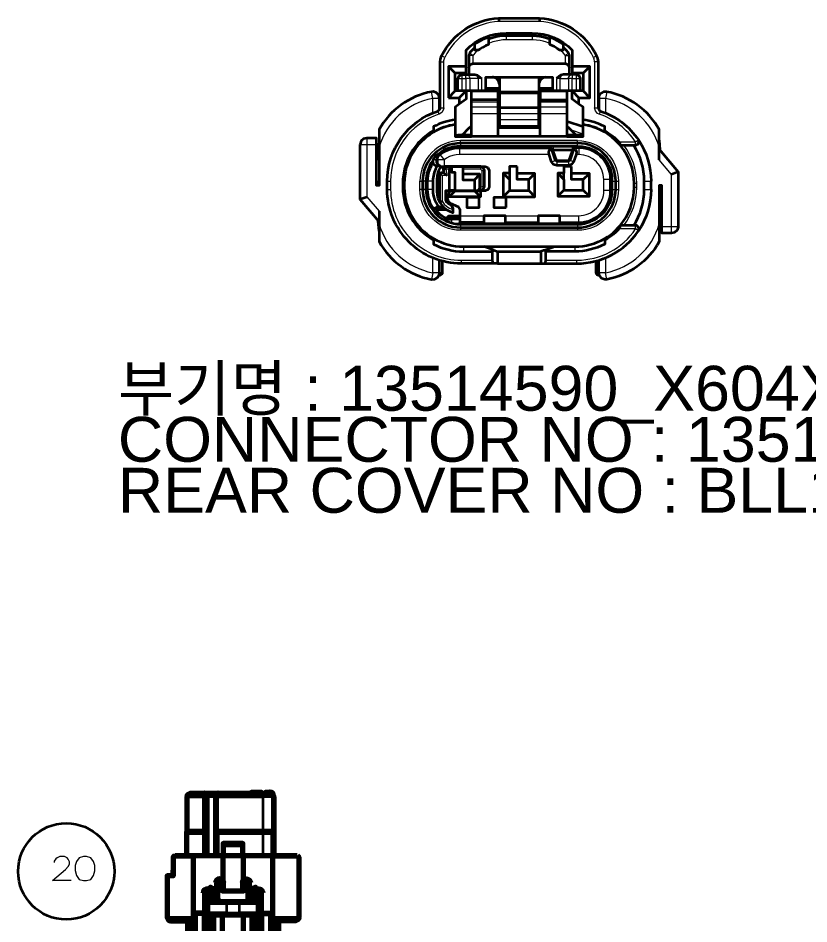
# Model space of a CAD drawing. Header units: millimetres. Extents: x 0 to 174, y 0 to 33.
# Drawn here: x 56.568 to 58.857, y 13.26 to 15.882 of the extents above; entities that cross this region are included whole.
import ezdxf

# ---------------------------------------------------------------- set-up
doc = ezdxf.new("R2010")
doc.units = ezdxf.units.MM
doc.layers.add('CAPTION_LLM_TEXT', color=7, linetype='Continuous')
doc.layers.add('PDF_Geomertry', color=7, linetype='Continuous', true_color=0x405f80)
doc.styles.get("Standard").update_dxf_attribs({"font": 'arial.ttf'})

# ---------------------------------------------------------------- blocks, each defined once
blk = doc.blocks.new('SYM_13514590_011')
at = {"layer": 'PDF_Geomertry', "color": 7, "lineweight": 35}
for points in [[(-0.0711, -0.3403), (-0.1647, -0.3403, -0.414275), (-0.3793, -0.1258), (-0.3793, -0.1022, -0.322244), (-0.2325, 0.1013), (-0.2263, 0.1076), (-0.2257, 0.1108), (-0.2257, 0.2435), (-0.2249, 0.2517), (-0.2217, 0.2609, -0.270016), (-0.0564, 0.3702), (0.0617, 0.3702, -0.270317), (0.2269, 0.2609), (0.2297, 0.2531), (0.231, 0.2435), (0.231, 0.1108), (0.2349, 0.1028), (0.2378, 0.1013, -0.167047), (0.3481, 0.0174)], [(-0.151, 0.2069), (-0.151, 0.2108), (-0.151, 0.2305), (-0.151, 0.2776, -0.203336), (-0.0347, 0.3269), (0.04, 0.3269, -0.204174), (0.1561, 0.2776), (0.1561, 0.2305), (0.1561, 0.2108), (0.1561, 0.2069)], [(-0.251, 0.1572, 0.222629), (-0.4029, 0.0473), (-0.4029, -0.0038), (-0.4029, -0.1147), (-0.4107, -0.1147), (-0.4107, 0.0035), (-0.4107, 0.0231), (-0.4383, 0.0231), (-0.4476, 0.0209), (-0.4547, 0.0145), (-0.4579, 0.0055), (-0.4581, 0.0035), (-0.4581, -0.154), (-0.4029, -0.2197)], [(0.4082, -0.0402), (0.4082, -0.0038), (0.4082, 0.0473, 0.222897), (0.2563, 0.1572), (0.2468, 0.1566), (0.2386, 0.1516), (0.2337, 0.1434), (0.2329, 0.1377), (0.2329, 0.1048)], [(-0.1824, 0.0615, 0.098207), (-0.2454, 0.0397, 0.266366), (-0.33, -0.1081), (-0.33, -0.1199, 0.26617), (-0.2451, -0.2678, 0.131143), (-0.1587, -0.2912), (-0.0997, -0.2912), (0.0026, -0.2912), (0.105, -0.2912), (0.164, -0.2912, 0.132183), (0.2503, -0.2678), (0.2588, -0.2627), (0.2667, -0.257), (0.2744, -0.2509), (0.2818, -0.2442), (0.2887, -0.2373), (0.2935, -0.2322), (0.2951, -0.2302, 0.175275), (0.3353, -0.1199), (0.3353, -0.1081, 0.177439), (0.2951, 0.0022)], [(-0.1824, 0.0759, 0.091396), (-0.2454, 0.056), (-0.2454, 0.0442)], [(0.2507, 0.0442), (0.2533, 0.0426), (0.2617, 0.0374), (0.2697, 0.0316), (0.2774, 0.0255), (0.2847, 0.019), (0.2917, 0.012), (0.2931, 0.0103), (0.2943, 0.0069), (0.2935, 0.0041), (0.2868, 0.0113), (0.2797, 0.0181), (0.2722, 0.0247), (0.2644, 0.0306), (0.2564, 0.0362), (0.2507, 0.0397), (0.2507, 0.0442), (0.2507, 0.056, 0.091565), (0.1876, 0.0759)], [(-0.2454, 0.0397), (-0.2454, 0.0442, 0.269), (-0.334, -0.1081), (-0.334, -0.1199, 0.269851), (-0.2451, -0.2724), (-0.2451, -0.2678)], [(0.2821, -0.1022, 0.415123), (0.1719, 0.008), (-0.1667, 0.008, 0.414199), (-0.2769, -0.1022), (-0.2769, -0.1258, 0.413299), (-0.1667, -0.236), (0.1719, -0.236, 0.415523), (0.2821, -0.1258)], [(0.2935, 0.0041), (0.2951, 0.0022), (0.3399, 0.0022), (0.3478, 0.006), (0.3493, 0.0148), (0.3481, 0.0174, -0.148556), (0.3844, -0.1022)], [(0.3346, -0.2302, 0.14183), (0.3649, -0.1258), (0.3649, -0.1022, 0.141595), (0.3346, 0.0022)], [(-0.2343, -0.0401), (-0.2326, -0.0322), (-0.2268, -0.0245, -0.165449), (-0.1699, -0.0049), (0.0896, -0.0049), (0.0906, -0.0051), (0.0969, -0.0102), (0.0956, -0.0062), (0.089, -0.0012), (0.0885, -0.0012)], [(0.1685, -0.0012), (0.1683, -0.0012), (0.1565, -0.0012), (0.1007, -0.0012), (0.0885, -0.0012), (-0.1699, -0.0012, 0.165836), (-0.2285, -0.021)], [(0.0964, -0.0085), (0.1007, -0.0106), (0.1021, -0.0109), (0.1551, -0.0109), (0.1565, -0.0106), (0.1613, -0.0083), (0.1618, -0.0056), (0.1687, -0.0012), (0.1751, -0.0012, -0.41342), (0.2714, -0.0974), (0.2714, -0.129, -0.413753), (0.1751, -0.2253), (0.1207, -0.2253), (0.0578, -0.2253), (-0.0368, -0.2253), (-0.0997, -0.2253), (-0.1686, -0.2253), (-0.1686, -0.2217), (-0.0997, -0.2217)], [(0.1207, -0.2217), (0.1207, -0.2215), (0.1751, -0.2215, 0.414139), (0.2676, -0.129), (0.2676, -0.0974, 0.414133), (0.1751, -0.0049), (0.1676, -0.0049), (0.1606, -0.0094), (0.1603, -0.0102), (0.1492, -0.0417), (0.1456, -0.0444), (0.1117, -0.0444), (0.1081, -0.0417), (0.0969, -0.0102)], [(0.1207, -0.2253), (0.1207, -0.2217), (0.1751, -0.2217, 0.414587), (0.2679, -0.129), (0.2679, -0.0974, 0.413013), (0.1751, -0.0046), (0.1687, -0.0046), (0.1674, -0.0049)], [(0.4082, -0.0095), (0.4632, -0.0752), (0.4632, -0.2327), (0.4632, -0.2347), (0.4599, -0.2437), (0.4528, -0.2501), (0.4436, -0.2524), (0.416, -0.2524), (0.416, -0.2327), (0.416, -0.1147), (0.4082, -0.1147), (0.4082, -0.2253), (0.4082, -0.2765, -0.223782), (0.2563, -0.3863), (0.2507, -0.3866), (0.2417, -0.3834), (0.2353, -0.3763), (0.2329, -0.367), (0.2329, -0.3309)], [(-0.2472, -0.0423, 0.161217), (-0.2671, -0.1022), (-0.2671, -0.1258, 0.176046), (-0.2436, -0.1902)], [(-0.2469, -0.0487), (-0.2519, -0.0572), (-0.2561, -0.066), (-0.2593, -0.0753), (-0.2615, -0.0849), (-0.2628, -0.0947), (-0.2631, -0.1022), (-0.2631, -0.1258, 0.163488), (-0.2437, -0.1838)], [(0.3844, -0.1258, -0.149834), (0.3481, -0.2455), (0.3492, -0.2367), (0.3429, -0.2306), (0.3399, -0.2302), (0.2951, -0.2302)], [(-0.4029, -0.1891), (-0.4029, -0.2253), (-0.4029, -0.2765, 0.222924), (-0.251, -0.3863)], [(0.2935, -0.2322), (0.2943, -0.2341), (0.2942, -0.2356), (0.2936, -0.2372), (0.2917, -0.2399), (0.2892, -0.2424), (0.2821, -0.2494), (0.2747, -0.2558), (0.2669, -0.2617), (0.2588, -0.2673), (0.2503, -0.2724), (0.2503, -0.2842, -0.120309), (0.164, -0.3055), (0.08, -0.3055), (0.0761, -0.3017), (0.105, -0.2912)], [(0.0764, -0.3403), (0.17, -0.3403, 0.249846), (0.3481, -0.2455)], [(-0.2451, -0.2724), (-0.2451, -0.2842, 0.120411), (-0.1587, -0.3055), (-0.0747, -0.3055), (-0.0708, -0.3017), (-0.0997, -0.2912)]]:
    blk.add_lwpolyline(points, format="xyb", dxfattribs=at)
for points in [[(-0.0564, 0.3702), (-0.0561, 0.3603)], [(0.0617, 0.3702), (0.0614, 0.3603)], [(-0.086, 0.3185), (-0.086, 0.3144), (-0.086, 0.2934), (-0.095, 0.2895), (-0.1036, 0.2849), (-0.1119, 0.2797), (-0.1156, 0.2772), (-0.1253, 0.2772), (-0.1253, 0.2944)], [(0.0913, 0.3092), (0.0819, 0.3126), (0.0725, 0.3152), (0.0629, 0.3172), (0.0531, 0.3184), (0.0433, 0.319), (0.04, 0.3191), (-0.0347, 0.3191), (-0.0446, 0.3187), (-0.0544, 0.3177), (-0.064, 0.3159), (-0.0736, 0.3135), (-0.0829, 0.3103), (-0.086, 0.3092)], [(0.1306, 0.2991), (0.1306, 0.2944), (0.1306, 0.2772), (0.1207, 0.2772), (0.1125, 0.2827), (0.104, 0.2876), (0.0951, 0.2917), (0.0913, 0.2934), (0.0913, 0.3144), (0.0913, 0.3185)], [(-0.086, 0.3145), (-0.0951, 0.3109), (-0.1042, 0.3069), (-0.1128, 0.3023), (-0.1213, 0.2972), (-0.1253, 0.2944), (-0.1253, 0.2991)], [(0.1306, 0.2944), (0.1224, 0.2998), (0.1137, 0.3047), (0.105, 0.309), (0.096, 0.3127), (0.0913, 0.3145)], [(-0.1253, 0.2851), (-0.1325, 0.2784), (-0.1392, 0.2712), (-0.1403, 0.2699), (-0.1431, 0.2623), (-0.1431, 0.2266), (-0.1396, 0.2348), (-0.1312, 0.2384), (0.1365, 0.2384), (0.1449, 0.2349), (0.1483, 0.2266)], [(0.1483, 0.2069), (0.1483, 0.2266), (0.1483, 0.2623), (0.1456, 0.2699), (0.1389, 0.2772), (0.1318, 0.284), (0.1306, 0.2851)], [(-0.151, 0.2305), (-0.2021, 0.2305)], [(-0.151, 0.2108), (-0.1824, 0.2108)], [(-0.1431, 0.2266), (-0.1431, 0.2069)], [(0.2074, 0.1399), (0.2074, 0.2305), (0.1876, 0.2108), (0.1561, 0.2108)], [(0.2074, 0.2305), (0.1561, 0.2305)], [(0.1876, 0.2108), (0.1876, 0.1597)], [(-0.1746, 0.1597), (-0.1746, 0.1951), (-0.1711, 0.2034), (-0.1628, 0.2069), (-0.1512, 0.2069), (-0.1275, 0.2069), (-0.1258, 0.2069), (-0.1183, 0.2052), (-0.1139, 0.2026), (-0.1053, 0.1951)], [(-0.0939, 0.1597), (-0.0939, 0.199), (0.099, 0.199), (0.099, 0.1597)], [(-0.0544, 0.1792), (-0.0568, 0.1885), (-0.0632, 0.1956), (-0.0722, 0.1988), (-0.0742, 0.199)], [(-0.0544, 0.199), (-0.0544, 0.1773), (-0.0544, 0.1556)], [(0.0597, 0.199), (0.0597, 0.1773), (0.0597, 0.1556)], [(0.0794, 0.199), (0.0701, 0.1966), (0.0631, 0.1902), (0.0599, 0.1813), (0.0597, 0.1792)], [(0.1799, 0.1597), (0.1799, 0.1951), (0.1762, 0.2034), (0.1679, 0.2069), (0.1565, 0.2069), (0.1326, 0.2069), (0.131, 0.2069), (0.1236, 0.2052), (0.1188, 0.2024), (0.1114, 0.1959), (0.1106, 0.1951)], [(-0.2276, 0.1048), (-0.2276, 0.1377), (-0.23, 0.147), (-0.2364, 0.1541), (-0.2454, 0.1574), (-0.2511, 0.1572)], [(-0.2021, 0.1399), (-0.1706, 0.1399), (-0.151, 0.1597), (-0.151, 0.136), (-0.1706, 0.1212), (-0.1824, 0.1124), (-0.1824, 0.0759), (-0.1824, 0.062), (-0.1824, 0.0615), (-0.1824, 0.0277), (-0.1351, 0.0277), (-0.1351, 0.0938), (-0.1351, 0.1124), (-0.1351, 0.1269), (-0.1351, 0.134), (-0.1351, 0.157), (-0.1351, 0.1597)], [(0.0636, 0.0277), (-0.0583, 0.0277), (-0.0583, 0.0938), (-0.0583, 0.1124), (-0.0583, 0.1269), (-0.0583, 0.134), (-0.0583, 0.157), (-0.0583, 0.1597), (-0.1256, 0.1597), (-0.1401, 0.1597), (-0.151, 0.1597), (-0.1824, 0.1597)], [(-0.0939, 0.1674), (-0.0544, 0.1674)], [(0.0597, 0.1674), (0.099, 0.1674)], [(0.1404, 0.1597), (0.1404, 0.157), (0.1404, 0.134), (0.1404, 0.1269), (0.1404, 0.1124), (0.1404, 0.0938), (0.1404, 0.0277), (0.1876, 0.0277), (0.1876, 0.0615), (0.1876, 0.062), (0.1876, 0.0759), (0.1876, 0.1124), (0.1758, 0.1212), (0.1561, 0.136), (0.1561, 0.1597), (0.1454, 0.1597), (0.1308, 0.1597), (0.0636, 0.1597), (0.0636, 0.157), (0.0636, 0.134), (0.1404, 0.134)], [(-0.2293, 0.1455), (-0.2276, 0.1456), (-0.2257, 0.1453)], [(-0.1706, 0.1399), (-0.1706, 0.1212)], [(-0.0583, 0.134), (-0.1351, 0.134)], [(0.0597, 0.1101), (0.0597, 0.152), (0.0597, 0.1556), (-0.0544, 0.1556), (-0.0544, 0.152), (-0.0544, 0.1101)], [(0.1404, 0.0277), (0.0636, 0.0277), (0.0636, 0.0938), (0.0636, 0.1124), (0.0636, 0.1269), (0.0636, 0.134)], [(0.1758, 0.1212), (0.1758, 0.1399)], [(0.231, 0.1453), (0.2329, 0.1456), (0.2346, 0.1455)], [(-0.0544, 0.1103), (-0.0583, 0.1103)], [(0.0636, 0.1103), (0.0597, 0.1103)], [(-0.1351, 0.0574), (-0.1426, 0.0512), (-0.15, 0.0445), (-0.1569, 0.0376), (-0.1629, 0.031)], [(-0.0544, 0.069), (-0.0583, 0.069)], [(0.0636, 0.069), (0.0597, 0.069)], [(0.1876, 0.0551), (0.1404, 0.0712)], [(0.1681, 0.031), (0.1614, 0.0383), (0.1544, 0.0452), (0.1472, 0.0519), (0.1404, 0.0574)], [(-0.1824, 0.031), (-0.1746, 0.031), (-0.1746, 0.0277)], [(-0.1351, 0.031), (-0.1746, 0.031)], [(-0.0583, 0.0277), (-0.1351, 0.0277)], [(0.1799, 0.031), (0.1404, 0.031)], [(0.1876, 0.031), (0.1799, 0.031), (0.1799, 0.0277)], [(-0.4029, 0.0169), (-0.4037, 0.0012), (-0.4058, -0.0222), (-0.4067, -0.029), (-0.4093, -0.0384)], [(0.4082, 0.0169), (0.4101, -0.011)], [(-0.2246, -0.0588), (-0.2336, -0.0588), (-0.2367, -0.0585), (-0.2444, -0.0535), (-0.2475, -0.0448), (-0.2443, -0.036), (-0.244, -0.0358), (-0.2372, -0.0285), (-0.2299, -0.022)], [(0.0899, -0.0049), (0.0885, -0.0046), (-0.1699, -0.0046), (-0.1796, -0.0052), (-0.1893, -0.0067), (-0.1988, -0.0094), (-0.2079, -0.0128), (-0.2167, -0.0174), (-0.2204, -0.0197), (-0.2293, -0.0216), (-0.2342, -0.0292), (-0.2344, -0.0312)], [(0.1624, -0.007), (0.1661, -0.0102), (0.1682, -0.0142), (0.1687, -0.0192), (0.1676, -0.0247), (0.1604, -0.0456), (0.1603, -0.0459), (0.1544, -0.0534), (0.1456, -0.0562), (0.1117, -0.0562), (0.1114, -0.0562), (0.1025, -0.0531), (0.0968, -0.0456), (0.0896, -0.0247), (0.0885, -0.0187), (0.0892, -0.014), (0.0913, -0.0101), (0.0949, -0.007)], [(-0.4029, -0.039), (-0.4107, -0.0383)], [(-0.2344, -0.0397), (-0.2367, -0.0423), (-0.2361, -0.048), (-0.2344, -0.0488)], [(-0.2343, -0.0312), (-0.2343, -0.0401), (-0.2343, -0.051), (-0.2246, -0.059), (-0.2147, -0.059), (-0.0958, -0.059), (-0.0875, -0.0623), (-0.084, -0.0708), (-0.084, -0.118), (-0.0874, -0.1263), (-0.0958, -0.1298), (-0.109, -0.1298), (-0.109, -0.1473), (-0.2007, -0.1473), (-0.2007, -0.1337)], [(-0.2347, -0.0588), (-0.2394, -0.0673), (-0.2432, -0.0765), (-0.2457, -0.0859), (-0.2471, -0.0956), (-0.2474, -0.1022), (-0.2474, -0.1258), (-0.2468, -0.1356), (-0.245, -0.1453), (-0.2421, -0.1547), (-0.2379, -0.1635), (-0.2329, -0.172), (-0.229, -0.177)], [(-0.2326, -0.0772), (-0.2349, -0.0867), (-0.2356, -0.0963), (-0.2356, -0.1317), (-0.2349, -0.1415), (-0.2325, -0.151), (-0.2287, -0.1601), (-0.2276, -0.1623), (-0.2222, -0.1705), (-0.2157, -0.1777), (-0.2081, -0.1838), (-0.1994, -0.1887), (-0.1903, -0.1921), (-0.1882, -0.1927), (-0.1882, -0.1847), (-0.1882, -0.1816), (-0.1917, -0.1733), (-0.1942, -0.1715), (-0.204, -0.1656), (-0.2065, -0.1638), (-0.21, -0.1555), (-0.21, -0.1288), (-0.1988, -0.1288), (-0.1988, -0.0673), (-0.1986, -0.0662), (-0.1932, -0.0598)], [(-0.2233, -0.059), (-0.2285, -0.0673), (-0.2324, -0.0763), (-0.2326, -0.0772), (-0.2276, -0.0772), (-0.2276, -0.0812)], [(-0.1189, -0.1288), (-0.1096, -0.1288), (-0.1013, -0.1252), (-0.0978, -0.117), (-0.0978, -0.0713), (-0.1013, -0.0628), (-0.1096, -0.0595), (-0.1606, -0.0595), (-0.1932, -0.0595), (-0.2139, -0.0595), (-0.216, -0.0616), (-0.2178, -0.0634), (-0.2154, -0.0772), (-0.2237, -0.0772), (-0.2276, -0.0812), (-0.2276, -0.1623), (-0.2199, -0.1601)], [(-0.216, -0.0616), (-0.2092, -0.0673)], [(-0.2154, -0.0772), (-0.206, -0.0851)], [(-0.1932, -0.0595), (-0.1932, -0.0598), (-0.1932, -0.0756), (-0.1831, -0.0756), (-0.1831, -0.1288), (-0.1267, -0.1288), (-0.1267, -0.1298)], [(-0.1606, -0.0595), (-0.1606, -0.0673), (-0.1606, -0.0819), (-0.1606, -0.0977), (-0.1267, -0.0977), (-0.1267, -0.1288), (-0.1189, -0.1288), (-0.1118, -0.1244), (-0.111, -0.1209), (-0.111, -0.0819), (-0.1606, -0.0819)], [(-0.1267, -0.059), (-0.1267, -0.0595)], [(0.4632, -0.0752), (0.4436, -0.0824)], [(-0.4107, -0.101), (-0.4029, -0.1147)], [(-0.1267, -0.0977), (-0.111, -0.0819)], [(-0.0256, -0.0791), (-0.0256, -0.0974), (-0.0432, -0.0791)], [(-0.0256, -0.0974), (-0.0256, -0.129), (0.0308, -0.129), (0.0308, -0.0974), (-0.0031, -0.0974), (-0.0031, -0.0798)], [(0.0308, -0.0974), (0.0485, -0.0798)], [(0.1143, -0.0791), (0.1319, -0.0974), (0.1319, -0.0791)], [(0.1319, -0.0974), (0.1319, -0.1278), (0.1882, -0.1278), (0.1882, -0.0974), (0.1544, -0.0974), (0.1544, -0.0798)], [(0.1882, -0.0974), (0.206, -0.0798)], [(0.2656, -0.162), (0.2686, -0.1526), (0.2708, -0.143), (0.2721, -0.1333), (0.2724, -0.1258), (0.2724, -0.1022), (0.2718, -0.0924), (0.2704, -0.0827), (0.2697, -0.0795)], [(0.2822, -0.1258), (0.2822, -0.1022)], [(0.3846, -0.1258), (0.3846, -0.1022)], [(-0.1838, -0.1298), (-0.1903, -0.1298), (-0.1993, -0.1326), (-0.205, -0.1399), (-0.206, -0.1455), (-0.206, -0.1508), (-0.2032, -0.1598), (-0.1969, -0.1651), (-0.1732, -0.1762), (-0.1731, -0.1762), (-0.1686, -0.1833), (-0.1686, -0.2017), (-0.1686, -0.2215)], [(-0.2007, -0.1473), (-0.1838, -0.1303)], [(-0.1831, -0.1288), (-0.1988, -0.1288)], [(-0.126, -0.1298), (-0.109, -0.1298)], [(-0.109, -0.1473), (-0.126, -0.1303)], [(-0.0256, -0.129), (-0.0432, -0.1467)], [(0.0308, -0.129), (0.0485, -0.1467)], [(0.1319, -0.1278), (0.1143, -0.1455)], [(0.1882, -0.1278), (0.206, -0.1455)], [(0.416, -0.1283), (0.4082, -0.1147)], [(-0.4581, -0.154), (-0.4383, -0.1469)], [(-0.2164, -0.177), (-0.2343, -0.177), (-0.2422, -0.1809), (-0.2439, -0.1897), (-0.2417, -0.1935), (-0.2347, -0.2005), (-0.2271, -0.2066), (-0.2189, -0.212), (-0.2103, -0.2166), (-0.2053, -0.2187), (-0.2053, -0.2137), (-0.2053, -0.2065), (-0.2012, -0.2026), (-0.1686, -0.2026)], [(-0.1922, -0.1673), (-0.1922, -0.1727)], [(-0.2064, -0.1849), (-0.2343, -0.1849), (-0.2364, -0.1869), (-0.2358, -0.1883), (-0.2289, -0.1952), (-0.2212, -0.2013), (-0.2129, -0.2065), (-0.2053, -0.2102)], [(-0.1686, -0.2097), (-0.1935, -0.2097), (-0.2012, -0.2097), (-0.2053, -0.2137)], [(-0.0368, -0.2215), (-0.0368, -0.2017), (-0.0997, -0.2017), (-0.0997, -0.2215), (-0.0997, -0.2217), (-0.0997, -0.2253)], [(0.1207, -0.2215), (0.1207, -0.2017), (0.0578, -0.2017), (0.0578, -0.2215), (0.0578, -0.2217), (0.0578, -0.2253)], [(0.4082, -0.1902), (0.416, -0.1909)], [(0.4146, -0.1908), (0.4119, -0.2002), (0.4111, -0.2072), (0.4088, -0.2344), (0.4082, -0.2462)], [(-0.4029, -0.2462), (-0.405, -0.2172)], [(-0.2053, -0.2187), (-0.196, -0.2219), (-0.1864, -0.224), (-0.1765, -0.2252), (-0.1686, -0.2253)], [(-0.1958, -0.2219), (-0.1862, -0.2242), (-0.1765, -0.2258), (-0.1668, -0.2262), (-0.1667, -0.2262), (0.1719, -0.2262), (0.1818, -0.2258), (0.1915, -0.2242), (0.201, -0.2219), (0.2081, -0.2195)], [(-0.0997, -0.2215), (-0.1686, -0.2215), (-0.1686, -0.2217)], [(-0.1686, -0.2253), (-0.1686, -0.2253)], [(-0.0368, -0.2217), (-0.0368, -0.2215), (0.0578, -0.2215)], [(-0.0368, -0.2253), (-0.0368, -0.2217), (0.0578, -0.2217)], [(0.2503, -0.2724), (0.2503, -0.2678)], [(-0.0708, -0.3017), (-0.0604, -0.3055), (-0.0604, -0.3403), (-0.0711, -0.3403), (-0.0725, -0.3396), (-0.0736, -0.3376), (-0.0747, -0.3305), (-0.0747, -0.3055)], [(-0.0604, -0.3055), (0.0026, -0.3055), (0.0657, -0.3055)], [(0.0761, -0.3017), (0.0657, -0.3055), (0.0657, -0.3403), (0.0764, -0.3403), (0.0767, -0.3403), (0.0771, -0.3402), (0.0778, -0.3396), (0.0789, -0.3376), (0.08, -0.3305), (0.08, -0.3055)], [(-0.2511, -0.3863), (-0.2415, -0.3858), (-0.2333, -0.3808), (-0.2285, -0.3726), (-0.2276, -0.367), (-0.2276, -0.3309)], [(-0.2199, -0.3331), (-0.2199, -0.367), (-0.2206, -0.3705), (-0.2276, -0.3749), (-0.2293, -0.3747)], [(-0.0604, -0.3403), (0.0657, -0.3403)], [(0.225, -0.3331), (0.225, -0.367)], [(0.2346, -0.3747), (0.2329, -0.3749), (0.2294, -0.3741), (0.2251, -0.367)]]:
    blk.add_lwpolyline(points, dxfattribs=at)
at = {"layer": 'PDF_Geomertry', "color": 7, "lineweight": 13}
for points in [[(0.2269, 0.2609), (0.2181, 0.2566, 0.269218), (0.0614, 0.3603), (-0.0561, 0.3603, 0.270383), (-0.2128, 0.2566), (-0.2217, 0.2609)], [(-0.2474, 0.0958), (-0.2474, 0.1377, 0.283205), (-0.4029, -0.0038)], [(0.4082, -0.0038, 0.282803), (0.2526, 0.1377), (0.2526, 0.0958)], [(0.2917, 0.012), (0.3399, 0.012, 0.166756), (0.2346, 0.092)], [(0.2724, -0.1022), (0.2819, -0.1022, 0.414071), (0.1719, 0.0077), (0.1719, 0.008), (0.1719, 0.0159, -0.413862), (0.29, -0.1022)], [(0.3053, -0.2302, 0.166913), (0.3432, -0.1199), (0.3432, -0.1081, 0.16612), (0.3053, 0.0022)], [(0.1207, -0.2017), (0.1751, -0.2017, 0.414427), (0.2479, -0.129), (0.2479, -0.0974, 0.412538), (0.1751, -0.0247), (0.1676, -0.0247)], [(-0.3793, -0.1258), (-0.3694, -0.1258, 0.414675), (-0.1647, -0.3305), (-0.1647, -0.3403)], [(-0.2671, -0.1258), (-0.2767, -0.1258, 0.414392), (-0.1667, -0.2358), (-0.1667, -0.236), (-0.1667, -0.244, -0.414207), (-0.2847, -0.1258)], [(0.1719, -0.2262), (0.1719, -0.2358, 0.414485), (0.2819, -0.1258), (0.2822, -0.1258), (0.29, -0.1258, -0.414191), (0.1719, -0.244)], [(-0.4029, -0.2253, 0.283199), (-0.2474, -0.367), (-0.251, -0.3863)], [(0.2563, -0.3863), (0.2526, -0.367, 0.282547), (0.4082, -0.2253)], [(0.08, -0.3305), (0.17, -0.3305, 0.249767), (0.3399, -0.2399), (0.2917, -0.2399)]]:
    blk.add_lwpolyline(points, format="xyb", dxfattribs=at)
for points in [[(-0.0347, 0.3191), (-0.0347, 0.3073)], [(0.04, 0.3191), (0.04, 0.3073)], [(0.0913, 0.2963), (0.0821, 0.3001), (0.0726, 0.303), (0.0631, 0.3051), (0.0533, 0.3066), (0.0436, 0.3072), (0.04, 0.3073), (-0.0347, 0.3073), (-0.0446, 0.3069), (-0.0543, 0.3058), (-0.064, 0.3038), (-0.0735, 0.3012), (-0.0828, 0.2977), (-0.086, 0.2963)], [(-0.1403, 0.2699), (-0.1312, 0.2623), (-0.1431, 0.2623)], [(-0.1164, 0.2772), (-0.1236, 0.2705), (-0.1304, 0.2633), (-0.1312, 0.2623), (-0.1312, 0.2384)], [(0.1456, 0.2699), (0.1365, 0.2623), (0.1299, 0.2697), (0.1226, 0.2763), (0.1217, 0.2772)], [(0.1365, 0.2384), (0.1365, 0.2623), (0.1483, 0.2623)], [(-0.2257, 0.2435), (-0.2158, 0.2435), (-0.2157, 0.2473), (-0.2128, 0.2566)], [(-0.2257, 0.1108), (-0.2158, 0.1108), (-0.2158, 0.2435)], [(0.231, 0.2435), (0.2211, 0.2435), (0.2196, 0.2531), (0.2181, 0.2566)], [(0.2211, 0.2435), (0.2211, 0.1108)], [(-0.1746, 0.1951), (-0.1628, 0.1951), (-0.1628, 0.1597)], [(-0.1628, 0.2069), (-0.1628, 0.1951), (-0.1512, 0.1951), (-0.1512, 0.1597)], [(-0.1275, 0.2069), (-0.1224, 0.2056), (-0.1185, 0.202), (-0.1164, 0.1951), (-0.1401, 0.1951), (-0.1401, 0.1597)], [(-0.1053, 0.1597), (-0.1053, 0.1951), (-0.1164, 0.1951), (-0.1164, 0.1597)], [(0.1217, 0.1597), (0.1217, 0.1951), (0.1174, 0.1951), (0.1106, 0.1951), (0.1106, 0.1597)], [(0.1326, 0.2069), (0.1306, 0.2066), (0.1286, 0.206), (0.1251, 0.2035), (0.1226, 0.1999), (0.1217, 0.1951), (0.1454, 0.1951), (0.1458, 0.1984), (0.1497, 0.2044), (0.1565, 0.2069), (0.1565, 0.1951), (0.1454, 0.1951), (0.1454, 0.1597)], [(0.1565, 0.1597), (0.1565, 0.1951), (0.1679, 0.1951), (0.1679, 0.1597)], [(0.1679, 0.2069), (0.1679, 0.1951), (0.1799, 0.1951)], [(-0.2257, 0.1377), (-0.2276, 0.1377), (-0.2281, 0.1377), (-0.2474, 0.1377), (-0.251, 0.1572)], [(-0.0583, 0.157), (-0.1351, 0.157)], [(-0.0544, 0.152), (0.0597, 0.152)], [(0.1404, 0.157), (0.0636, 0.157)], [(0.2563, 0.1572), (0.2563, 0.1567), (0.2526, 0.1377), (0.2329, 0.1377), (0.231, 0.1377)], [(-0.2158, 0.1108), (-0.2165, 0.1055), (-0.2212, 0.0972), (-0.2293, 0.092), (-0.2325, 0.1013)], [(-0.0583, 0.1269), (-0.1351, 0.1269)], [(-0.0583, 0.1124), (-0.1351, 0.1124)], [(0.1404, 0.1269), (0.0636, 0.1269)], [(0.1404, 0.1124), (0.0636, 0.1124)], [(0.2378, 0.1013), (0.2346, 0.092), (0.2299, 0.0944), (0.2235, 0.1015), (0.2211, 0.1108), (0.231, 0.1108)], [(-0.1351, 0.0938), (-0.0583, 0.0938)], [(-0.0544, 0.1047), (-0.0583, 0.1047)], [(-0.0544, 0.0792), (-0.0583, 0.0792)], [(-0.0544, 0.0944), (0.0597, 0.0944)], [(0.0636, 0.1047), (0.0597, 0.1047)], [(0.0636, 0.0792), (0.0597, 0.0792)], [(0.0636, 0.0938), (0.1404, 0.0938)], [(-0.0544, 0.0763), (0.0597, 0.0763)], [(-0.0544, 0.0594), (0.0597, 0.0594)], [(-0.0544, 0.0562), (0.0597, 0.0562)], [(-0.1351, 0.0356), (-0.1446, 0.0328), (-0.1486, 0.031)], [(0.1539, 0.031), (0.1447, 0.0345), (0.1404, 0.0356)], [(0.1876, 0.0342), (0.1539, 0.0458)], [(-0.4383, 0.0231), (-0.4383, 0.0035), (-0.4581, 0.0035)], [(-0.4107, 0.0035), (-0.4383, 0.0035), (-0.4383, -0.1469), (-0.4029, -0.1891)], [(0.1719, 0.0159), (-0.1667, 0.0159)], [(0.1719, -0.0012), (0.1719, 0.0077), (-0.1667, 0.0077), (-0.1667, -0.0012)], [(0.3399, 0.0022), (0.3399, 0.012), (0.3481, 0.0174)], [(-0.2268, -0.0245), (-0.2147, -0.0401), (-0.2343, -0.0401)], [(0.0896, -0.0247), (-0.1699, -0.0247), (-0.1797, -0.0253), (-0.1893, -0.0273), (-0.1986, -0.0305), (-0.2074, -0.0349), (-0.2147, -0.0401), (-0.2147, -0.059)], [(-0.1699, -0.0046), (-0.1699, -0.0012)], [(-0.1699, -0.0049), (-0.1699, -0.0247)], [(0.0885, -0.0046), (0.0885, -0.0012)], [(0.0956, -0.0062), (0.0944, -0.0066)], [(0.0969, -0.0102), (0.1021, -0.0128), (0.1021, -0.0109)], [(0.1007, -0.0012), (0.1007, -0.009), (0.1007, -0.0106)], [(0.1604, -0.0456), (0.1492, -0.0417), (0.1456, -0.0403), (0.1551, -0.0128), (0.1021, -0.0128), (0.1117, -0.0403), (0.1456, -0.0403), (0.1456, -0.0444), (0.1456, -0.0562)], [(0.1603, -0.0102), (0.1551, -0.0128), (0.1551, -0.0109)], [(0.1565, -0.0012), (0.1565, -0.009), (0.1565, -0.0106)], [(0.1687, -0.0046), (0.1687, -0.0012)], [(0.1751, -0.0046), (0.1751, -0.0012)], [(0.1751, -0.0049), (0.1751, -0.0247)], [(-0.2443, -0.036), (-0.2367, -0.0423)], [(-0.2336, -0.0517), (-0.2336, -0.0588)], [(0.0968, -0.0456), (0.1081, -0.0417), (0.1117, -0.0403), (0.1117, -0.0444), (0.1117, -0.0562)], [(0.416, -0.2327), (0.4436, -0.2327), (0.4436, -0.0824), (0.4082, -0.0402)], [(-0.2276, -0.0812), (-0.2199, -0.0851), (-0.2237, -0.0772)], [(-0.1988, -0.0673), (-0.2092, -0.0673), (-0.206, -0.0851), (-0.2199, -0.0851), (-0.2199, -0.1601), (-0.214, -0.168), (-0.2069, -0.1748), (-0.1988, -0.1802), (-0.1897, -0.1841), (-0.1882, -0.1847)], [(-0.1096, -0.0595), (-0.1096, -0.0673), (-0.1606, -0.0673)], [(-0.1096, -0.0674), (-0.1057, -0.0713), (-0.0978, -0.0713)], [(-0.1057, -0.0713), (-0.1057, -0.117), (-0.0978, -0.117)], [(-0.3793, -0.1022), (-0.3694, -0.1022), (-0.3694, -0.1258)], [(-0.2671, -0.1022), (-0.2767, -0.1022), (-0.2767, -0.1258), (-0.2769, -0.1258), (-0.2847, -0.1258), (-0.2847, -0.1022)], [(-0.2474, -0.1022), (-0.2631, -0.1022)], [(0.2676, -0.0974), (0.2479, -0.0974)], [(0.2679, -0.0974), (0.2714, -0.0974)], [(0.2724, -0.1258), (0.2819, -0.1258), (0.2819, -0.1022), (0.2822, -0.1022), (0.29, -0.1022), (0.29, -0.1258)], [(0.3649, -0.1022), (0.3846, -0.1022)], [(-0.334, -0.1081), (-0.33, -0.1081)], [(-0.334, -0.1199), (-0.33, -0.1199)], [(-0.2474, -0.1258), (-0.2631, -0.1258)], [(-0.111, -0.1209), (-0.1096, -0.1209)], [(-0.1057, -0.117), (-0.1096, -0.1209), (-0.1096, -0.1288)], [(0.2676, -0.129), (0.2479, -0.129)], [(0.2679, -0.129), (0.2714, -0.129)], [(0.3432, -0.1081), (0.3353, -0.1081)], [(0.3432, -0.1199), (0.3353, -0.1199)], [(0.3649, -0.1258), (0.3846, -0.1258)], [(-0.2343, -0.1849), (-0.2343, -0.177)], [(-0.2358, -0.1883), (-0.2417, -0.1935)], [(-0.1686, -0.2137), (-0.1935, -0.2137), (-0.1935, -0.2097)], [(-0.1686, -0.2017), (-0.0997, -0.2017)], [(-0.0368, -0.2017), (0.0578, -0.2017)], [(0.1751, -0.2215), (0.1751, -0.2017)], [(-0.2053, -0.2137), (-0.1935, -0.2137), (-0.1935, -0.2226)], [(-0.1667, -0.2262), (-0.1667, -0.2358), (0.1719, -0.2358), (0.1719, -0.236), (0.1719, -0.244), (-0.1667, -0.244)], [(0.1751, -0.2217), (0.1751, -0.2253)], [(0.3481, -0.2455), (0.3469, -0.2448), (0.3399, -0.2399), (0.3399, -0.2302)], [(0.4436, -0.2524), (0.4436, -0.2327), (0.4632, -0.2327)], [(-0.1587, -0.2912), (-0.1587, -0.3055)], [(0.164, -0.2912), (0.164, -0.3055)], [(-0.2199, -0.367), (-0.2276, -0.367), (-0.2474, -0.367), (-0.2474, -0.3238)], [(-0.1647, -0.3305), (-0.0747, -0.3305)], [(0.17, -0.3403), (0.17, -0.3305)], [(0.2526, -0.3238), (0.2526, -0.367), (0.2329, -0.367), (0.225, -0.367)]]:
    blk.add_lwpolyline(points, dxfattribs=at)
at = {"layer": 'PDF_Geomertry', "color": 7, "lineweight": 35}
for points in [[(-0.2021, 0.1399), (-0.1824, 0.1597), (-0.1824, 0.2108), (-0.2021, 0.2305)], [(0.1876, 0.1597), (0.1561, 0.1597), (0.1758, 0.1399), (0.2074, 0.1399)], [(-0.0544, 0.1101), (-0.0544, 0.0944), (-0.0544, 0.0763), (-0.0544, 0.0594), (-0.0544, 0.0562), (-0.0544, 0.0533), (0.0597, 0.0533), (0.0597, 0.0562), (0.0597, 0.0594), (0.0597, 0.0763), (0.0597, 0.0944), (0.0597, 0.1101)], [(-0.0031, -0.059), (-0.0256, -0.059), (-0.0256, -0.0791), (-0.0432, -0.0791), (-0.0432, -0.1467), (0.0485, -0.1467), (0.0485, -0.0798), (-0.0031, -0.0798)], [(0.1544, -0.059), (0.1319, -0.059), (0.1319, -0.0791), (0.1143, -0.0791), (0.1143, -0.1455), (0.206, -0.1455), (0.206, -0.0798), (0.1544, -0.0798)], [(-0.126, -0.1303), (-0.1838, -0.1303), (-0.1838, -0.1298), (-0.126, -0.1298)], [(-0.1135, -0.1487), (-0.1489, -0.1487), (-0.1489, -0.1781), (-0.1135, -0.1781)], [(-0.0347, -0.1781), (-0.0347, -0.1487), (-0.0703, -0.1487), (-0.0703, -0.1781)]]:
    blk.add_lwpolyline(points, close=True, dxfattribs=at)
at = {"layer": 'PDF_Geomertry', "color": 7, "lineweight": 13}
blk.add_lwpolyline([(-0.1512, 0.1951), (-0.1512, 0.2069), (-0.1462, 0.2056), (-0.1422, 0.202), (-0.1401, 0.1951)], close=True, dxfattribs=at)
blk.add_lwpolyline([(-0.1667, 0.0077), (-0.1667, 0.008), (-0.1667, 0.0159, 0.413847), (-0.2847, -0.1022), (-0.2769, -0.1022), (-0.2767, -0.1022, -0.414041)], format="xyb", close=True, dxfattribs=at)
blk.add_arc((-0.1652, -0.1019), 0.2043, 108.3012, 180.0575, dxfattribs=at)
at = {"layer": 'PDF_Geomertry', "color": 7, "lineweight": 35}
for centre, radius, start, end in [((-0.1589, -0.1079), 0.1715, 97.8622, 120.2913), ((0.1642, -0.1078), 0.1714, 59.7017, 82.1448), ((0.1642, -0.1083), 0.1714, 59.7006, 82.1486)]:
    blk.add_arc(centre, radius, start, end, dxfattribs=at)
blk = doc.blocks.new('SYM_20_6_020')
at = {"layer": 'PDF_Geomertry', "lineweight": 70}
for points in [[(-0.1274, 0.1597), (-0.1274, 0.2601), (-0.1255, 0.2661), (-0.1176, 0.27), (-0.0812, 0.27), (-0.0774, 0.27), (-0.0738, 0.27), (-0.0663, 0.27), (-0.0495, 0.27), (-0.042, 0.27), (-0.0384, 0.27), (0.0913, 0.27), (0.1137, 0.27), (0.1196, 0.2681), (0.1235, 0.2601), (0.1235, 0.1597), (0.1166, 0.1597), (0.0913, 0.1597), (-0.0378, 0.1597), (-0.0385, 0.1597), (-0.0409, 0.1586), (-0.0413, 0.1583), (-0.0419, 0.1581), (-0.0422, 0.1579), (-0.0415, 0.1579), (-0.0378, 0.1579), (0.0913, 0.1579), (0.1206, 0.1579), (0.1206, 0.09)], [(-0.0774, 0.27), (-0.0777, 0.27), (-0.0778, 0.27), (-0.078, 0.2699), (-0.078, 0.2699), (-0.078, 0.2697), (-0.078, 0.2694), (-0.0778, 0.2689), (-0.077, 0.2674), (-0.0748, 0.2646), (-0.0742, 0.2643), (-0.0737, 0.2642), (-0.0683, 0.2642), (-0.0663, 0.2642), (-0.0495, 0.2642), (-0.0476, 0.2642), (-0.0422, 0.2642), (-0.042, 0.2642), (-0.0415, 0.2644), (-0.041, 0.2646), (-0.0381, 0.2686), (-0.0378, 0.2692), (-0.0378, 0.2694), (-0.0378, 0.2697), (-0.0378, 0.2699), (-0.038, 0.2699), (-0.038, 0.27), (-0.0381, 0.27), (-0.0384, 0.27)], [(-0.0748, 0.2646), (-0.0774, 0.2601)], [(-0.0384, 0.2601), (-0.041, 0.2646)], [(0.0553, 0.27), (0.0592, 0.2731), (0.0612, 0.2731), (0.0866, 0.2731), (0.0866, 0.27)], [(0.1005, 0.27), (0.1005, 0.2731), (0.1034, 0.2731), (0.1058, 0.2731), (0.1109, 0.2731), (0.1163, 0.2731), (0.117, 0.2729), (0.1194, 0.2715), (0.1202, 0.269)], [(0.103, 0.27), (0.103, 0.2703), (0.1029, 0.27)], [(0.103, 0.2703), (0.1058, 0.2731)], [(0.1144, 0.2718), (0.112, 0.2729), (0.1109, 0.2731)], [(0.1153, 0.269), (0.1151, 0.2706), (0.1144, 0.2718), (0.1135, 0.2706), (0.1133, 0.269)], [(0.1163, 0.2731), (0.117, 0.2728), (0.1176, 0.2719), (0.1183, 0.269), (0.1202, 0.269), (0.1202, 0.2676)], [(-0.0742, 0.1579), (-0.0773, 0.1597), (-0.078, 0.1597), (-0.0812, 0.1597), (-0.1276, 0.1597), (-0.1294, 0.1579), (-0.1294, 0.09)], [(-0.1294, 0.1579), (-0.0812, 0.1579), (-0.078, 0.1579), (-0.0742, 0.1579), (-0.0742, 0.09)], [(0.1166, 0.1597), (0.1206, 0.1579)], [(0.1235, 0.1597), (0.1235, 0.09)], [(0.0335, 0.09), (0.0335, 0.0915), (0.0335, 0.1206), (0.0335, 0.1244), (-0.0235, 0.1244), (-0.0235, 0.1206), (-0.0235, 0.0915), (-0.0235, 0.09)], [(0.0335, 0.1206), (-0.0235, 0.1206)], [(-0.1635, 0.0899), (-0.1685, 0.085), (-0.1685, 0.0317), (-0.1685, 0.0314), (-0.1683, 0.0311), (-0.1681, 0.031), (-0.1677, 0.0308), (-0.1859, 0.0308), (-0.1859, -0.0892), (-0.182, -0.0971), (-0.176, -0.099), (-0.1141, -0.099), (-0.1106, -0.1006)], [(-0.1635, 0.09), (-0.1109, 0.09), (-0.1042, 0.09), (-0.1027, 0.09), (-0.0244, 0.09), (0.0344, 0.09), (0.1127, 0.09), (0.1142, 0.09), (0.121, 0.09), (0.191, 0.09)], [(-0.0992, -0.2486), (-0.1052, -0.2467), (-0.1091, -0.2387), (-0.1091, -0.229), (-0.1091, -0.1561), (-0.1091, -0.0735), (-0.1091, 0.085), (-0.1042, 0.0899)], [(-0.0244, 0.09), (-0.0244, 0.0899), (-0.0244, 0.0896), (-0.0245, 0.085), (-0.0245, 0.0181), (-0.0284, 0.021), (-0.0335, 0.0221), (-0.0385, 0.021), (-0.0422, 0.0185), (-0.0447, 0.015), (-0.0455, 0.0107)], [(0.0344, 0.09), (0.0345, 0.0899), (0.0345, 0.0896), (0.0346, 0.085), (0.0346, 0.0181), (0.0391, 0.0211), (0.0437, 0.0221), (0.0491, 0.0208), (0.0527, 0.0181), (0.0552, 0.0133), (0.0556, 0.0107)], [(0.1142, 0.0899), (0.1192, 0.085), (0.1192, -0.0735), (0.1192, -0.1561), (0.1192, -0.229), (0.1192, -0.2387), (0.1173, -0.2447), (0.1094, -0.2486)], [(0.191, 0.0899), (0.196, 0.085), (0.196, -0.0892), (0.194, -0.0951), (0.1862, -0.099), (0.1241, -0.099), (0.1208, -0.1004)], [(0.1285, 0.09), (0.1245, 0.0939), (0.1235, 0.0939)], [(0.1281, 0.09), (0.1252, 0.0929), (0.1246, 0.0929), (0.1235, 0.0929)], [(-0.176, 0.0407), (-0.1685, 0.0407)], [(-0.0392, -0.0333), (-0.0392, -0.0019), (-0.0392, 0.0107), (-0.0383, 0.0142), (-0.0363, 0.0161), (-0.0327, 0.0171), (-0.0292, 0.016), (-0.027, 0.0132), (-0.0265, 0.0107)], [(-0.0245, 0.0181), (-0.0244, 0.0175), (-0.0231, 0.014), (-0.0226, 0.0107)], [(-0.0226, -0.0125), (0.0327, -0.0125), (0.0366, -0.0125), (0.0366, 0.0107), (0.0327, 0.0107), (0.0327, -0.0125)], [(0.0327, 0.0107), (0.0334, 0.0147), (0.0345, 0.0176), (0.0346, 0.0181)], [(0.069, -0.0371), (0.0641, -0.0419), (0.0542, -0.0419), (0.0494, -0.0371), (0.0494, -0.0333), (0.0494, -0.0019), (0.0494, 0.0107), (0.049, 0.0128), (0.047, 0.0156), (0.0438, 0.0171), (0.0406, 0.0167), (0.0378, 0.0144), (0.0366, 0.0107)], [(-0.1091, -0.1561), (-0.1052, -0.164), (-0.0992, -0.166), (-0.0816, -0.166), (-0.0737, -0.1621), (-0.0717, -0.1561), (-0.0717, -0.0735), (-0.0717, -0.0189), (-0.0708, -0.0154), (-0.0672, -0.0128), (-0.0638, -0.0126), (-0.0623, -0.0132), (-0.0612, -0.014)], [(-0.0623, -0.0132), (-0.0637, -0.0106), (-0.0633, -0.0075), (-0.0677, -0.0065), (-0.0723, -0.0071), (-0.077, -0.0097), (-0.0801, -0.0136), (-0.0813, -0.0189)], [(0.0778, -0.0136), (0.0778, -0.0489), (0.0778, -0.0764), (0.0778, -0.0775), (0.072, -0.0824), (0.0237, -0.0824), (-0.0137, -0.0824), (-0.0619, -0.0824), (-0.063, -0.0822), (-0.0679, -0.0764), (-0.0679, -0.0489), (-0.0679, -0.0131)], [(-0.059, -0.005), (-0.059, -0.0108), (-0.0601, -0.0101), (-0.0609, -0.0094), (-0.061, -0.009), (-0.061, -0.0087), (-0.059, -0.005), (-0.059, -0.0042), (-0.0592, -0.0032), (-0.0599, -0.0019), (-0.0633, -0.0075)], [(-0.059, -0.0108), (-0.0591, -0.0117), (-0.0594, -0.0121), (-0.061, -0.014), (-0.0612, -0.014), (-0.0591, -0.0174), (-0.059, -0.0189), (-0.059, -0.0333), (-0.059, -0.0335), (-0.0588, -0.0336), (-0.0585, -0.0337), (-0.0585, -0.0389)], [(-0.054, -0.0419), (-0.0544, -0.0418), (-0.0547, -0.0415), (-0.0552, -0.0403), (-0.0559, -0.0344), (-0.0559, -0.02), (-0.0567, -0.0157), (-0.0594, -0.0121)], [(-0.0455, -0.0032), (-0.0456, -0.0344)], [(-0.0392, -0.0036), (-0.0265, -0.0036)], [(0.0366, -0.0036), (0.0494, -0.0036)], [(0.0542, -0.0419), (0.0544, -0.0419), (0.0545, -0.0418), (0.0547, -0.0415), (0.0552, -0.0394), (0.0556, -0.0344), (0.0555, -0.0032)], [(0.0691, -0.0362), (0.0691, -0.0333), (0.0691, -0.0189), (0.0692, -0.0174), (0.0712, -0.014), (0.0712, -0.014), (0.0694, -0.0121), (0.0669, -0.0157), (0.066, -0.02), (0.066, -0.0344), (0.0652, -0.0403), (0.0648, -0.0415), (0.0644, -0.0418), (0.0641, -0.0419)], [(0.0724, -0.0132), (0.0735, -0.0117), (0.0734, -0.0075), (0.0701, -0.0019), (0.0694, -0.0032), (0.0692, -0.0035), (0.0691, -0.005), (0.0712, -0.0087), (0.0712, -0.009), (0.071, -0.0094), (0.0701, -0.0101), (0.0691, -0.0108), (0.0691, -0.0112), (0.0694, -0.0121)], [(0.0691, -0.005), (0.0691, -0.0108)], [(0.1192, -0.1561), (0.1173, -0.1621), (0.1094, -0.166), (0.0917, -0.166), (0.0858, -0.164), (0.0819, -0.1561), (0.0819, -0.0735), (0.0819, -0.0189), (0.0815, -0.0168), (0.0794, -0.0137), (0.076, -0.0125), (0.0724, -0.0132), (0.0712, -0.014)], [(0.0734, -0.0075), (0.0787, -0.0065), (0.0841, -0.0078), (0.0881, -0.0106), (0.0909, -0.0151), (0.0915, -0.0189)], [(-0.0679, -0.0489), (-0.0677, -0.0478), (-0.0619, -0.0429), (-0.0137, -0.0429), (0.0237, -0.0429), (0.072, -0.0429), (0.073, -0.0431), (0.0778, -0.0489)], [(-0.0441, -0.0419), (-0.0442, -0.0419), (-0.0444, -0.0418), (-0.0447, -0.0415), (-0.0448, -0.041), (-0.0456, -0.0344), (-0.0412, -0.0343), (-0.0398, -0.0339), (-0.0392, -0.0333), (-0.0392, -0.0357), (-0.0392, -0.0365), (-0.0392, -0.0371), (-0.0441, -0.0419), (-0.054, -0.0419), (-0.059, -0.0371)], [(0.0659, -0.0397), (0.0669, -0.0401), (0.0676, -0.0401), (0.0683, -0.0396), (0.0687, -0.0389)], [(0.0691, -0.0368), (0.069, -0.0372), (0.0688, -0.0375), (0.0685, -0.0375), (0.0683, -0.0374), (0.0676, -0.0369)], [(-0.0717, -0.0735), (-0.0766, -0.0783), (-0.0783, -0.0783), (-0.1027, -0.0783), (-0.1042, -0.0783), (-0.1091, -0.0735)], [(-0.0679, -0.0617), (-0.0717, -0.0617)], [(-0.0677, -0.0774), (-0.0717, -0.0774)], [(0.0819, -0.0617), (0.0778, -0.0617)], [(0.0819, -0.0774), (0.0778, -0.0774)], [(0.0819, -0.0735), (0.0867, -0.0783), (0.0884, -0.0783), (0.1127, -0.0783), (0.1142, -0.0783), (0.1192, -0.0735)], [(-0.1313, -0.099), (-0.1263, -0.104), (-0.1263, -0.2142), (-0.1313, -0.2192)], [(-0.1124, -0.0892), (-0.1131, -0.0974), (-0.1135, -0.0986), (-0.1138, -0.0989), (-0.114, -0.099), (-0.1141, -0.099)], [(-0.0638, -0.099), (-0.0717, -0.099)], [(-0.0638, -0.0819), (-0.0638, -0.231), (-0.0638, -0.2387), (-0.0599, -0.2467), (-0.054, -0.2486)], [(-0.0353, -0.2408), (-0.0394, -0.2401), (-0.0472, -0.2349), (-0.0501, -0.226), (-0.0501, -0.1778), (-0.0501, -0.0824)], [(-0.0255, -0.1778), (-0.0255, -0.0824)], [(0.0356, -0.1778), (0.0356, -0.0824)], [(0.0453, -0.2408), (0.0542, -0.2378), (0.0595, -0.2301), (0.0602, -0.226), (0.0602, -0.1778), (0.0602, -0.0824)], [(0.0641, -0.2486), (0.072, -0.2447), (0.074, -0.2387), (0.074, -0.231), (0.074, -0.0819)], [(0.0819, -0.099), (0.074, -0.099)], [(0.1241, -0.099), (0.1241, -0.099), (0.1238, -0.0989), (0.1237, -0.0986), (0.1231, -0.0965), (0.1226, -0.0892)], [(0.1413, -0.099), (0.1365, -0.104), (0.1365, -0.2142), (0.1413, -0.2192)], [(-0.0638, -0.1306), (-0.0717, -0.1306)], [(0.0819, -0.1306), (0.074, -0.1306)], [(-0.0874, -0.166), (-0.0874, -0.229), (-0.0874, -0.2387), (-0.0894, -0.2447), (-0.0973, -0.2486)], [(0.0602, -0.1778), (-0.0501, -0.1778)], [(0.0976, -0.166), (0.0976, -0.229), (0.0976, -0.2387), (0.1015, -0.2467), (0.1074, -0.2486)], [(0.1241, -0.2142), (0.1192, -0.2192), (0.1802, -0.2192), (0.1862, -0.2211), (0.1901, -0.229), (0.1901, -0.2387), (0.1881, -0.2447), (0.1802, -0.2486), (0.1094, -0.2486), (0.1074, -0.2486), (0.0877, -0.2486), (0.0641, -0.2486), (0.0542, -0.2486), (0.0503, -0.2486), (-0.0404, -0.2486), (-0.0441, -0.2486), (-0.054, -0.2486), (-0.0776, -0.2486), (-0.0973, -0.2486), (-0.0992, -0.2486), (-0.1701, -0.2486), (-0.176, -0.2467), (-0.1799, -0.2387), (-0.1799, -0.229), (-0.178, -0.2231), (-0.1701, -0.2192), (-0.1091, -0.2192), (-0.1141, -0.2142)], [(0.074, -0.231), (0.072, -0.2368), (0.0641, -0.2408), (0.0453, -0.2408), (-0.0353, -0.2408), (-0.054, -0.2408), (-0.0599, -0.2387), (-0.0638, -0.231)], [(-0.126, -0.2486), (-0.126, -0.2526), (-0.1302, -0.2526), (-0.1342, -0.2526), (-0.1342, -0.2486)], [(-0.1302, -0.2486), (-0.1302, -0.2526)], [(-0.0441, -0.2486), (-0.0363, -0.2447), (-0.0345, -0.2408)], [(0.0447, -0.2408), (0.0501, -0.2478), (0.0542, -0.2486)]]:
    blk.add_lwpolyline(points, dxfattribs=at)
at = {"layer": 'PDF_Geomertry', "lineweight": 35}
for points in [[(-0.0812, 0.27), (-0.0812, 0.2601), (-0.0774, 0.2601), (-0.0774, 0.1597)], [(-0.0683, 0.09), (-0.0683, 0.2642), (-0.0738, 0.27)], [(-0.0737, 0.09), (-0.0737, 0.2642)], [(-0.0663, 0.27), (-0.0663, 0.2642), (-0.0663, 0.09)], [(-0.0495, 0.27), (-0.0495, 0.2642), (-0.0495, 0.09)], [(-0.042, 0.27), (-0.0476, 0.2642), (-0.0476, 0.09)], [(-0.0422, 0.1579), (-0.0422, 0.2642)], [(-0.0384, 0.1597), (-0.0384, 0.2601), (0.0913, 0.2601), (0.0913, 0.27)], [(0.0612, 0.2731), (0.0612, 0.27)], [(0.1137, 0.27), (0.1166, 0.2688), (0.1183, 0.2667), (0.1194, 0.2638), (0.1198, 0.2601), (0.0913, 0.2601), (0.0913, 0.1597), (0.0913, 0.1579), (0.0913, 0.09)], [(0.1034, 0.2731), (0.1034, 0.2707)], [(0.118, 0.269), (0.1183, 0.269), (0.1183, 0.2689)], [(-0.1274, 0.2601), (-0.0812, 0.2601), (-0.0812, 0.1597), (-0.0812, 0.1579), (-0.0812, 0.09)], [(0.1198, 0.1597), (0.1198, 0.2601), (0.1235, 0.2601)], [(-0.078, 0.1597), (-0.078, 0.1579), (-0.078, 0.09)], [(-0.0415, 0.09), (-0.0415, 0.1579), (-0.0409, 0.1586)], [(-0.0378, 0.1597), (-0.0378, 0.1579), (-0.0378, 0.09)], [(-0.1635, 0.09), (-0.1644, 0.0899), (-0.1652, 0.0896), (-0.1659, 0.089), (-0.167, 0.0878), (-0.1677, 0.085), (-0.1124, 0.085), (-0.1124, -0.0892), (-0.1859, -0.0892)], [(-0.1677, 0.0308), (-0.1677, 0.085), (-0.1685, 0.085)], [(-0.1109, 0.09), (-0.111, 0.0899), (-0.1112, 0.0899), (-0.1116, 0.0896), (-0.112, 0.0885), (-0.1124, 0.085), (-0.1091, 0.085), (-0.1072, 0.085), (-0.1072, -0.0735), (-0.1091, -0.0735)], [(0.1127, 0.09), (0.1159, 0.0885), (0.1169, 0.0869), (0.1172, 0.085), (0.0346, 0.085), (-0.0245, 0.085), (-0.1072, 0.085), (-0.1063, 0.0878), (-0.1051, 0.089), (-0.1044, 0.0896), (-0.1035, 0.0899), (-0.1027, 0.09)], [(0.0335, 0.0915), (-0.0235, 0.0915)], [(0.1127, -0.0783), (0.1137, -0.0783), (0.1145, -0.0781), (0.1152, -0.0775), (0.1165, -0.0762), (0.1172, -0.0735), (0.1172, 0.085), (0.1192, 0.085), (0.1226, 0.085), (0.1222, 0.0885), (0.1216, 0.0896), (0.121, 0.09)], [(0.196, -0.0892), (0.1226, -0.0892), (0.1226, 0.085), (0.196, 0.085)], [(0.127, 0.09), (0.1246, 0.0929)], [(-0.0592, -0.0032), (-0.0455, -0.0032), (-0.0455, -0.0026), (-0.0455, -0.0019), (-0.0455, 0.0107), (-0.0392, 0.0107)], [(-0.0387, 0.0125), (-0.0255, 0.0125)], [(0.0374, 0.0125), (0.0487, 0.0125)], [(0.0494, 0.0107), (0.0556, 0.0107), (0.0556, -0.0019), (0.0494, -0.0019), (0.0494, -0.0021), (0.0494, -0.0022), (0.0495, -0.0024), (0.0499, -0.0026), (0.0515, -0.0031), (0.0555, -0.0032)], [(-0.0813, -0.0187), (-0.0717, -0.0187)], [(-0.0813, -0.0189), (-0.0813, -0.0735), (-0.0717, -0.0735), (-0.0679, -0.0735)], [(-0.0679, -0.0764), (-0.0665, -0.0764), (-0.0665, -0.0489), (-0.0656, -0.0456), (-0.0644, -0.0439), (-0.0635, -0.0433), (-0.0627, -0.0431), (-0.0619, -0.0429), (-0.0619, -0.0135)], [(-0.0633, -0.0075), (-0.0622, -0.0082), (-0.061, -0.0087)], [(-0.0623, -0.0132), (-0.0623, -0.0132), (-0.0623, -0.0132), (-0.0622, -0.0132), (-0.062, -0.0131), (-0.0615, -0.0125), (-0.0601, -0.0101)], [(-0.0599, -0.0019), (-0.0455, -0.0019), (-0.0392, -0.0019), (-0.0398, -0.0025), (-0.0412, -0.0029), (-0.0455, -0.0032)], [(-0.059, -0.0189), (-0.059, -0.0189), (-0.0588, -0.019), (-0.0587, -0.0192), (-0.058, -0.0196), (-0.0559, -0.02)], [(0.072, -0.0824), (0.0728, -0.0822), (0.0737, -0.0819), (0.0745, -0.0814), (0.0758, -0.0797), (0.0765, -0.0764), (0.0237, -0.0764), (0.0237, -0.0489), (0.0765, -0.0489), (0.0762, -0.0465), (0.0752, -0.0447), (0.0737, -0.0433), (0.072, -0.0429), (0.072, -0.0135)], [(0.0701, -0.0019), (0.0556, -0.0019), (0.0556, -0.0026), (0.0555, -0.0032), (0.0694, -0.0032)], [(0.066, -0.02), (0.0683, -0.0196), (0.0688, -0.0192), (0.0691, -0.0189)], [(0.0701, -0.0101), (0.0716, -0.0125), (0.0721, -0.0131), (0.0724, -0.0132)], [(0.0712, -0.0087), (0.0723, -0.0082), (0.0734, -0.0075)], [(0.0778, -0.0735), (0.0819, -0.0735), (0.0915, -0.0735), (0.0915, -0.0189), (0.0819, -0.0189)], [(-0.0679, -0.0489), (-0.0665, -0.0489), (-0.0137, -0.0489), (-0.0137, -0.0764), (0.0237, -0.0764), (0.0237, -0.0824)], [(-0.0456, -0.0344), (-0.0559, -0.0344), (-0.0576, -0.0342), (-0.0585, -0.0337)], [(-0.0137, -0.0429), (-0.0137, -0.0489), (0.0237, -0.0489), (0.0237, -0.0429)], [(0.0691, -0.0333), (0.0688, -0.0337), (0.0683, -0.034), (0.066, -0.0344), (0.0556, -0.0344), (0.0516, -0.0343), (0.0501, -0.0339), (0.0495, -0.0336), (0.0494, -0.0335), (0.0494, -0.0333), (0.0494, -0.0333)], [(0.0778, -0.0764), (0.0765, -0.0764), (0.0765, -0.0489), (0.0778, -0.0489)], [(-0.1091, -0.1561), (-0.0992, -0.1561), (-0.0992, -0.0783)], [(-0.0783, -0.0783), (-0.0805, -0.0769), (-0.0812, -0.0753), (-0.0813, -0.0735), (-0.1072, -0.0735), (-0.1067, -0.0753), (-0.1058, -0.0769), (-0.1027, -0.0783)], [(-0.0717, -0.1561), (-0.0816, -0.1561), (-0.0816, -0.0783)], [(-0.0137, -0.0824), (-0.0137, -0.0764), (-0.0665, -0.0764), (-0.066, -0.0786), (-0.0651, -0.0806), (-0.0635, -0.0818), (-0.0619, -0.0824)], [(0.0884, -0.0783), (0.089, -0.0783), (0.0895, -0.0781), (0.0901, -0.0775), (0.0909, -0.0762), (0.0915, -0.0735), (0.1172, -0.0735), (0.1192, -0.0735)], [(0.0917, -0.0783), (0.0917, -0.1561), (0.1094, -0.1561), (0.1094, -0.166), (0.1094, -0.229), (0.1192, -0.229), (0.1901, -0.229)], [(0.1094, -0.0783), (0.1094, -0.1561), (0.1192, -0.1561)], [(-0.1263, -0.104), (-0.1205, -0.104), (-0.1205, -0.2142), (-0.1263, -0.2142)], [(-0.1205, -0.099), (-0.1205, -0.104), (-0.1141, -0.104), (-0.1141, -0.099)], [(-0.1205, -0.2192), (-0.1205, -0.2142), (-0.1141, -0.2142), (-0.1141, -0.104), (-0.1091, -0.104)], [(-0.1091, -0.0892), (-0.1124, -0.0892)], [(0.1226, -0.0892), (0.1192, -0.0892)], [(0.1192, -0.104), (0.1241, -0.104), (0.1241, -0.2142), (0.1305, -0.2142), (0.1305, -0.2192)], [(0.1305, -0.099), (0.1305, -0.104), (0.1241, -0.104), (0.1241, -0.099)], [(0.1365, -0.104), (0.1305, -0.104), (0.1305, -0.2142), (0.1365, -0.2142)], [(-0.0973, -0.166), (-0.0973, -0.229), (-0.0992, -0.229), (-0.0992, -0.166), (-0.0992, -0.1561), (-0.0816, -0.1561), (-0.0816, -0.166)], [(0.0917, -0.166), (0.0917, -0.1561), (0.0819, -0.1561)], [(-0.0776, -0.1651), (-0.0776, -0.2387), (-0.0874, -0.2387)], [(0.0976, -0.2387), (0.0877, -0.2387), (0.0877, -0.1651)], [(0.1074, -0.166), (0.1074, -0.229), (0.1094, -0.229), (0.1094, -0.2486)], [(-0.1799, -0.229), (-0.1091, -0.229), (-0.0992, -0.229), (-0.0992, -0.2486)], [(-0.0874, -0.229), (-0.0973, -0.229), (-0.0973, -0.2486)], [(0.1074, -0.2486), (0.1074, -0.229), (0.0976, -0.229)], [(-0.1799, -0.2387), (-0.1091, -0.2387)], [(-0.0599, -0.2387), (-0.0638, -0.2387), (-0.0776, -0.2387), (-0.0776, -0.2486)], [(-0.054, -0.2486), (-0.054, -0.2408)], [(-0.0441, -0.2408), (-0.0441, -0.2486)], [(0.0542, -0.2486), (0.0542, -0.2408)], [(0.0641, -0.2408), (0.0641, -0.2486)], [(0.0877, -0.2486), (0.0877, -0.2387), (0.074, -0.2387), (0.0701, -0.2387)], [(0.1192, -0.2387), (0.1901, -0.2387)]]:
    blk.add_lwpolyline(points, dxfattribs=at)
at = {"layer": 'PDF_Geomertry', "lineweight": 70}
blk.add_lwpolyline([(-0.0265, 0.0107), (-0.0265, -0.0125), (-0.0226, -0.0125), (-0.0226, 0.0107)], close=True, dxfattribs=at)

msp = doc.modelspace()

# ---------------------------------------------------------------- linework, layer by layer
at = {"layer": 'PDF_Geomertry', "color": 18, "lineweight": 13, "true_color": 0x260000}
msp.add_lwpolyline([(56.7214, 13.3856), (56.6675, 13.3856), (56.7057, 13.4171), (56.7135, 13.426), (56.7169, 13.4328), (56.7169, 13.4394), (56.7135, 13.4474), (56.7101, 13.4518), (56.7022, 13.4553), (56.6888, 13.4553), (56.681, 13.4518), (56.6775, 13.4485), (56.6731, 13.4418), (56.6731, 13.4383)], dxfattribs=at)
msp.add_lwpolyline([(56.7574, 13.4553), (56.745, 13.4518), (56.7371, 13.4406), (56.7338, 13.4294), (56.7338, 13.4147), (56.7371, 13.4001), (56.745, 13.3889), (56.7574, 13.3856), (56.7664, 13.3856), (56.7788, 13.3889), (56.7865, 13.4001), (56.79, 13.4136), (56.79, 13.4294), (56.7865, 13.4406), (56.7788, 13.4518), (56.7664, 13.4553), (56.7574, 13.4553)], close=True, dxfattribs=at)
at = {"layer": 'PDF_Geomertry', "color": 18, "lineweight": 35, "true_color": 0x260000}
msp.add_circle((56.7077, 13.4122), 0.1394, dxfattribs=at)

# ---------------------------------------------------------------- block references
for name, p in [('SYM_13514590_011', (58.016, 15.5119)), ('SYM_20_6_020', (57.1852, 13.3682))]:
    msp.add_blockref(name, p)

# ---------------------------------------------------------------- texts
at = {"layer": 'CAPTION_LLM_TEXT', "char_height": 0.13, "attachment_point": 1}
for s, insert, width in [('부기명 : 13514590_X604X604_A471_X1', (56.8571, 14.8756), 3.522915), ('CONNECTOR NO : 13514590', (56.8571, 14.7279), 2.538751), ('REAR COVER NO : BLL15914', (56.8571, 14.5803), 2.499308)]:
    msp.add_mtext(s, dxfattribs=dict(at, insert=insert, width=width))

doc.saveas('drawing.dxf')
